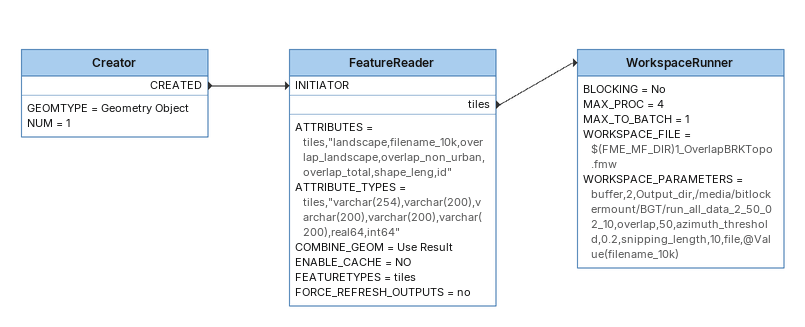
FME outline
Creator
    GEOMTYPE = Geometry Object
    NUM = 1
    CREATED -> FeatureReader [INITIATOR]
FeatureReader
    ATTRIBUTES = tiles,"landscape,filename_10k,overlap_landscape,overlap_non_urban,overlap_total,shape_leng,id"
    ATTRIBUTE_TYPES = tiles,"varchar(254),varchar(200),varchar(200),varchar(200),varchar(200),real64,int64"
    COMBINE_GEOM = Use Result
    ENABLE_CACHE = NO
    FEATURETYPES = tiles
    FORCE_REFRESH_OUTPUTS = no
    tiles -> WorkspaceRunner
WorkspaceRunner
    BLOCKING = No
    MAX_PROC = 4
    MAX_TO_BATCH = 1
    WORKSPACE_FILE = $(FME_MF_DIR)1_OverlapBRKTopo.fmw
    WORKSPACE_PARAMETERS = buffer,2,Output_dir,/media/bitlockermount/BGT/run_all_data_2_50_02_10,overlap,50,azimuth_threshold,0.2,snipping_length,10,file,@Value(filename_10k)
